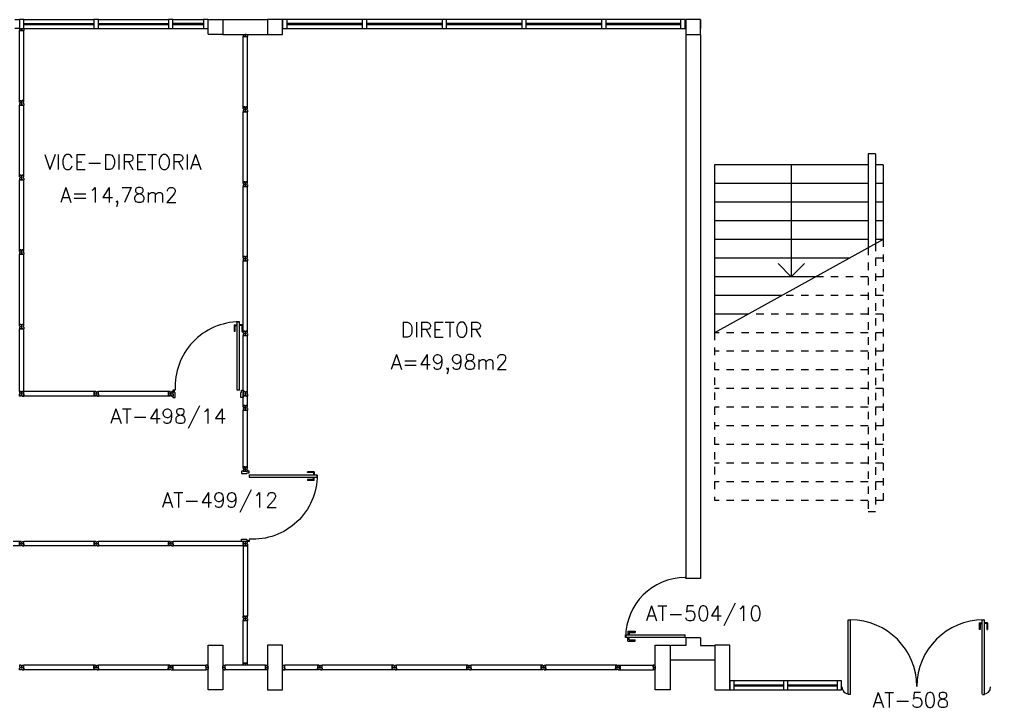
# Model space of a CAD drawing. Extents: x 34 to 586, y 527 to 658.
# Drawn here: x 64.05 to 77.07, y 550.42 to 559.64 of the extents above; entities that cross this region are included whole.
import ezdxf

# ---------------------------------------------------------------- set-up
doc = ezdxf.new("R2010")
doc.units = 0
doc.header["$LTSCALE"] = 0.02
doc.header["$MEASUREMENT"] = 0
doc.linetypes.add('HIDDEN2', pattern=[0.1875, 0.125, -0.0625])
doc.layers.get('0').update_dxf_attribs({"linetype": 'CONTINUOUS'})
for name, color, linetype in [('ALV', 2, 'CONTINUOUS'), ('AREA', 2, 'CONTINUOUS'), ('DIV', 2, 'CONTINUOUS'), ('ESC', 1, 'CONTINUOUS'), ('ESQ', 2, 'CONTINUOUS'), ('ESTR', 3, 'CONTINUOUS'), ('TEXTO', 2, 'CONTINUOUS'), ('TEXTO-ENDEREÇO', 2, 'CONTINUOUS')]:
    doc.layers.add(name, color=color, linetype=linetype)
doc.styles.add('UNB-100', font='simplex.shx', dxfattribs={"height": 0.2})
doc.styles.add('UNB-100-1', font='simplex.shx', dxfattribs={"height": 0.2})

# ---------------------------------------------------------------- blocks, each defined once
blk = doc.blocks.new('DIVMT-TTN')
for p, q in [((-0.03, 0.03), (-0.03, 0.006)), ((-0.008, 0.03), (-0.03, 0.03)), ((-0.0185, 0.006), (-0.03, 0.006)), ((-0.0185, -0.006), (-0.0185, 0.006)), ((-0.008, 0.03), (-0.008, 0.02)), ((-0.008, 0.02), (0.008, 0.02)), ((-0.0051, 0), (0.0051, 0)), ((0.0051, 0), (-0.0051, 0)), ((-0.0051, 0), (0.0051, 0)), ((0, -0.0051), (0, 0.0051)), ((0, 0.0051), (0, -0.0051)), ((0.008, 0.03), (0.008, 0.02)), ((0.008, 0.03), (0.03, 0.03)), ((0.0205, 0.006), (0.03, 0.006)), ((0.0205, -0.006), (0.0205, 0.006)), ((0.0205, 0.006), (0.0205, -0.006)), ((0.0205, 0.006), (0.03, 0.006)), ((0.97, 0.03), (0.03, 0.03)), ((0.03, 0.006), (0.03, 0.03)), ((0.03, -0.03), (0.03, 0.03)), ((0.03, -0.005), (0.03, 0.005)), ((0.97, -0.03), (0.97, 0.03)), ((0.97, 0.03), (0.97, 0.009)), ((0.97, 0.009), (0.97, 0.027)), ((0.9795, 0.006), (0.97, 0.006)), ((0.97, -0.005), (0.97, 0.005)), ((0.9795, 0.006), (0.9795, -0.006)), ((1.0051, 0), (0.9949, 0)), ((1, 0.0051), (1, -0.0051)), ((-0.0185, -0.006), (-0.03, -0.006)), ((-0.03, -0.03), (-0.03, -0.006)), ((-0.008, -0.03), (-0.03, -0.03)), ((-0.008, -0.03), (-0.008, -0.02)), ((-0.008, -0.02), (0.008, -0.02)), ((0.008, -0.03), (0.008, -0.02)), ((0.008, -0.03), (0.03, -0.03)), ((0.0205, -0.006), (0.03, -0.006)), ((0.0205, -0.006), (0.03, -0.006)), ((0.03, -0.006), (0.03, -0.03)), ((0.97, -0.03), (0.03, -0.03)), ((0.9795, -0.006), (0.97, -0.006)), ((0.97, -0.009), (0.97, -0.027))]:
    blk.add_line(p, q)
blk = doc.blocks.new('ESQCIR1-TTN')
for p, q in [((0, 0), (0, -0.12)), ((0.06, 0), (0, 0)), ((0.06, -0.12), (0.06, 0)), ((1.07, 0), (0.061, 0)), ((1.13, 0), (1.07, 0)), ((1.07, 0), (1.07, -0.12)), ((1.13, -0.12), (1.13, 0)), ((2.14, 0), (1.131, 0)), ((2.2, 0), (2.14, 0)), ((2.14, 0), (2.14, -0.12)), ((2.2, -0.12), (2.2, 0)), ((3.21, 0), (2.201, 0)), ((3.27, 0), (3.21, 0)), ((3.21, 0), (3.21, -0.12)), ((3.27, -0.12), (3.27, 0)), ((4.28, 0), (3.271, 0)), ((4.34, 0), (4.28, 0)), ((4.28, 0), (4.28, -0.12)), ((4.34, -0.12), (4.34, 0)), ((5.34, 0), (4.341, 0)), ((5.4, 0), (5.34, 0)), ((5.34, 0), (5.34, -0.12)), ((5.4, -0.12), (5.4, 0)), ((0, -0.12), (0.06, -0.12)), ((0.06, -0.066), (1.07, -0.066)), ((0.06, -0.12), (1.07, -0.12)), ((1.07, -0.054), (0.061, -0.054)), ((1.07, -0.12), (1.13, -0.12)), ((1.13, -0.066), (2.14, -0.066)), ((1.13, -0.12), (2.14, -0.12)), ((2.14, -0.054), (1.131, -0.054)), ((2.14, -0.12), (2.2, -0.12)), ((2.2, -0.066), (3.21, -0.066)), ((2.2, -0.12), (3.21, -0.12)), ((3.21, -0.054), (2.201, -0.054)), ((3.21, -0.12), (3.27, -0.12)), ((3.27, -0.066), (4.28, -0.066)), ((3.27, -0.12), (4.28, -0.12)), ((4.28, -0.054), (3.271, -0.054)), ((4.28, -0.12), (4.34, -0.12)), ((4.34, -0.066), (5.34, -0.066)), ((4.34, -0.12), (5.34, -0.12)), ((5.34, -0.054), (4.341, -0.054)), ((5.34, -0.12), (5.4, -0.12))]:
    blk.add_line(p, q)
blk = doc.blocks.new('PILINT-TTN')
for points in [[(0, -0.197), (0, 0), (0.2, 0), (0.2, -0.2), (0, -0.2)], [(1, 0), (0.8, 0), (0.8, -0.2), (1, -0.2), (1, 0), (1, -0.12)]]:
    blk.add_lwpolyline(points)
for points in [[(0.2, -8.39), (0.2, -8.99), (0, -8.99), (0, -8.39)], [(0.8, -8.39), (0.8, -8.99), (1, -8.99), (1, -8.39)]]:
    blk.add_lwpolyline(points, close=True)
blk = doc.blocks.new('MTT-TTN')
for p, q in [((-0.008, 0.03), (-0.03, 0.03)), ((-0.03, 0.03), (-0.03, 0.006)), ((-0.0185, 0.006), (-0.03, 0.006)), ((-0.0185, -0.006), (-0.0185, 0.006)), ((-0.008, 0.03), (-0.008, 0.02)), ((-0.008, 0.02), (0.008, 0.02)), ((-0.0051, 0), (0.0051, 0)), ((0, -0.0051), (0, 0.0051)), ((0.008, 0.03), (0.03, 0.03)), ((0.008, 0.03), (0.008, 0.02)), ((0.0205, -0.006), (0.0205, 0.006)), ((0.0205, 0.006), (0.03, 0.006)), ((0.03, 0.006), (0.03, 0.03)), ((-0.03, -0.03), (-0.03, -0.006)), ((-0.0185, -0.006), (-0.03, -0.006)), ((-0.008, -0.03), (-0.03, -0.03)), ((-0.008, -0.02), (0.008, -0.02)), ((-0.008, -0.03), (-0.008, -0.02)), ((0.008, -0.03), (0.008, -0.02)), ((0.008, -0.03), (0.03, -0.03)), ((0.0205, -0.006), (0.03, -0.006)), ((0.03, -0.006), (0.03, -0.03))]:
    blk.add_line(p, q)
blk = doc.blocks.new('MTINI-TTN')
for p, q in [((-0.03, 0.008), (-0.03, 0.03)), ((0.03, 0.03), (-0.03, 0.03)), ((-0.03, 0.008), (-0.02, 0.008)), ((-0.009, 0.03), (-0.027, 0.03)), ((-0.02, 0.008), (-0.02, 0)), ((-0.001, 0), (-0.02, 0)), ((-0.006, 0.02), (-0.006, 0.03)), ((-0.006, 0.023), (-0.006, 0.027)), ((-0.006, 0.02), (0.006, 0.02)), ((0.005, 0.03), (-0.005, 0.03)), ((0.005, 0), (-0.005, 0)), ((0.004, 0.02), (-0.004, 0.02)), ((0.02, 0), (-0.001, 0)), ((0, -0.005), (0, 0.005)), ((0.006, 0.02), (0.006, 0.03)), ((0.006, 0.023), (0.006, 0.027)), ((0.009, 0.03), (0.027, 0.03)), ((0.03, 0.008), (0.02, 0.008)), ((0.02, 0), (0.02, 0.008)), ((0.03, 0.008), (0.03, 0.03))]:
    blk.add_line(p, q)
blk = doc.blocks.new('PDV2D-TTN')
at = {"layer": 'DIV'}
for p, q in [((0.03, 0.05), (0.06, 0.05)), ((0.03, 0.035), (0.03, 0.05)), ((0.03, -0.035), (0.03, 0.035)), ((0.06, 0.05), (0.06, -0.02)), ((0.941, 0.05), (0.941, -0.02)), ((0.971, 0.05), (0.941, 0.05)), ((0.971, 0.035), (0.971, 0.05)), ((0.971, -0.035), (0.971, 0.035)), ((0.03, -0.05), (0.03, -0.035)), ((0.05, -0.05), (0.03, -0.05)), ((0.05, -0.02), (0.06, -0.02)), ((0.05, -0.02), (0.05, -0.05)), ((0.079, -0.05), (0.109, -0.05)), ((0.079, -0.05), (0.079, -0.965)), ((0.109, -0.05), (0.109, -0.965)), ((0.951, -0.02), (0.941, -0.02)), ((0.951, -0.02), (0.951, -0.05)), ((0.951, -0.05), (0.971, -0.05)), ((0.971, -0.05), (0.971, -0.035)), ((0.109, -0.965), (0.079, -0.965))]:
    blk.add_line(p, q, dxfattribs=at)
at = {"layer": 'DIV', "color": 1}
for p, q in [((0.036, -0.925), (0.036, -0.835)), ((0.046, -0.835), (0.036, -0.835)), ((0.046, -0.915), (0.046, -0.835)), ((0.141, -0.915), (0.141, -0.835)), ((0.141, -0.835), (0.151, -0.835)), ((0.151, -0.925), (0.151, -0.835)), ((0.036, -0.915), (0.079, -0.915)), ((0.036, -0.925), (0.079, -0.925)), ((0.141, -0.915), (0.109, -0.915)), ((0.151, -0.925), (0.109, -0.925))]:
    blk.add_line(p, q, dxfattribs=at)
blk.add_arc((0.076, -0.1), 0.865, 270.2128, 3.3212, dxfattribs=at)
blk = doc.blocks.new('DIVINI-TTN')
for p, q in [((-0.005, 0), (0.005, 0)), ((0.008, 0.02), (0, 0.02)), ((0, 0.001), (0, 0.02)), ((0, -0.005), (0, 0.005)), ((0, -0.02), (0, 0.001)), ((0.008, 0.03), (0.03, 0.03)), ((0.008, 0.03), (0.008, 0.02)), ((0.02, 0.006), (0.03, 0.006)), ((0.02, 0.006), (0.02, -0.006)), ((0.02, -0.004), (0.02, 0.004)), ((0.023, 0.006), (0.027, 0.006)), ((0.97, 0.03), (0.03, 0.03)), ((0.03, -0.03), (0.03, 0.03)), ((0.03, 0.009), (0.03, 0.027)), ((0.03, -0.005), (0.03, 0.005)), ((0.97, 0.03), (0.97, 0.009)), ((0.97, -0.03), (0.97, 0.03)), ((0.97, 0.009), (0.97, 0.027)), ((0.98, 0.006), (0.97, 0.006)), ((0.97, -0.005), (0.97, 0.005)), ((0.98, 0.006), (0.98, -0.006)), ((0.99, 0), (1.008, 0)), ((0.999, 0.006), (0.999, -0.006)), ((0, -0.02), (0.008, -0.02)), ((0.008, -0.03), (0.008, -0.02)), ((0.008, -0.03), (0.03, -0.03)), ((0.02, -0.006), (0.03, -0.006)), ((0.023, -0.006), (0.027, -0.006)), ((0.03, -0.009), (0.03, -0.027)), ((0.97, -0.03), (0.03, -0.03)), ((0.98, -0.006), (0.97, -0.006)), ((0.97, -0.009), (0.97, -0.027))]:
    blk.add_line(p, q)
blk = doc.blocks.new('PTDP-TTN')
for p, q in [((0.084, 0.9), (0.115, 0.9)), ((0.084, -0.1), (0.084, 0.9)), ((0.114, -0.1), (0.114, 0.9)), ((1.884, 0.9), (1.914, 0.9)), ((1.884, -0.1), (1.884, 0.9)), ((1.914, -0.1), (1.914, 0.9)), ((0.084, -0.1), (0.115, -0.1)), ((1.885, -0.101), (1.915, -0.101))]:
    blk.add_line(p, q)
for centre, radius, start, end in [((0.114, 0.006), 0.892, 0, 90), ((1.899, 0.006), 0.892, 90, 180), ((0.098, 0), 0.098, 180, 270), ((1.896, -0.001), 0.0991, 271.7192, 0)]:
    blk.add_arc(centre, radius, start, end)
blk = doc.blocks.new('ESCA-TTN')
at = {"color": 1}
for p, q in [((-0.2, 0.15), (-0.2, -1.111)), ((-0.1, 0.15), (-0.2, 0.15)), ((-0.1, 0.15), (-0.1, -1.055)), ((-0.2, 0), (-2.26, 0)), ((0, 0), (-0.1, 0)), ((0, 0), (0, -1)), ((-0.2, -0.25), (-2.26, -0.25)), ((0, -0.25), (-0.1, -0.25)), ((-0.2, -0.5), (-2.26, -0.5)), ((0, -0.5), (-0.1, -0.5)), ((-0.2, -0.75), (-2.26, -0.75)), ((0, -0.75), (-0.1, -0.75)), ((-0.2, -1), (-2.26, -1)), ((0, -1), (-0.1, -1)), ((-0.452, -1.25), (-2.26, -1.25)), ((-0.904, -1.5), (-2.26, -1.5)), ((-1.356, -1.75), (-2.26, -1.75)), ((-1.808, -2), (-2.26, -2))]:
    blk.add_line(p, q, dxfattribs=at)
at = {"color": 1, "linetype": 'Continuous'}
for p in [(-2.26, 0), (0, -1)]:
    blk.add_line(p, (-2.26, -2.25), dxfattribs=at)
at = {"color": 1, "linetype": 'HIDDEN2'}
for p, q in [((0, -1), (0, -4.5)), ((-0.2, -1.111), (-0.2, -4.65)), ((-0.1, -1.055), (-0.1, -4.65)), ((0, -1.25), (-0.1, -1.25)), ((-0.2, -1.5), (-0.904, -1.5)), ((0, -1.5), (-0.1, -1.5)), ((-0.2, -1.75), (-1.356, -1.75)), ((0, -1.75), (-0.1, -1.75)), ((-0.2, -2), (-1.808, -2)), ((0, -2), (-0.1, -2)), ((-2.26, -2.25), (-2.26, -4.5)), ((-0.2, -2.25), (-2.26, -2.25)), ((0, -2.25), (-0.1, -2.25)), ((-0.2, -2.5), (-2.26, -2.5)), ((0, -2.5), (-0.1, -2.5)), ((-0.2, -2.75), (-2.26, -2.75)), ((0, -2.75), (-0.1, -2.75)), ((-0.2, -3), (-2.26, -3)), ((0, -3), (-0.1, -3)), ((-0.2, -3.25), (-2.26, -3.25)), ((0, -3.25), (-0.1, -3.25)), ((-0.2, -3.5), (-2.26, -3.5)), ((0, -3.5), (-0.1, -3.5)), ((-0.2, -3.75), (-2.26, -3.75)), ((0, -3.75), (-0.1, -3.75)), ((-0.2, -4), (-2.26, -4)), ((0, -4), (-0.1, -4)), ((-0.2, -4.25), (-2.26, -4.25)), ((0, -4.25), (-0.1, -4.25)), ((-0.2, -4.5), (-2.26, -4.5)), ((0, -4.5), (-0.1, -4.5)), ((-0.1, -4.65), (-0.2, -4.65))]:
    blk.add_line(p, q, dxfattribs=at)

msp = doc.modelspace()

# ---------------------------------------------------------------- linework, layer by layer
at = {"layer": 'ALV'}
for p, q in [((66.776, 559.643), (67.378, 559.643)), ((66.776, 559.443), (67.378, 559.443)), ((72.984, 559.443), (72.984, 552.148)), ((73.184, 559.443), (73.184, 552.148)), ((73.183, 551.353), (72.983, 551.353)), ((72.984, 551.353), (72.984, 551.251)), ((73.184, 551.353), (73.184, 551.251)), ((72.984, 551.251), (72.788, 551.251)), ((73.184, 551.251), (73.386, 551.251)), ((73.384, 551.051), (72.788, 551.051))]:
    msp.add_line(p, q, dxfattribs=at)
at = {"layer": 'DIV'}
for p, q in [((64.046, 555.532), (64.046, 555.554)), ((64.046, 555.554), (64.07, 555.554)), ((64.046, 555.532), (64.056, 555.532)), ((64.046, 555.516), (64.056, 555.516)), ((64.046, 555.516), (64.046, 555.494)), ((64.056, 555.532), (64.056, 555.516)), ((64.07, 555.543), (64.07, 555.554)), ((64.07, 555.543), (64.082, 555.543)), ((64.071, 555.524), (64.081, 555.524)), ((64.081, 555.524), (64.071, 555.524)), ((64.076, 555.529), (64.076, 555.519)), ((64.076, 555.519), (64.076, 555.529)), ((64.076, 555.529), (64.076, 555.519)), ((64.082, 555.543), (64.082, 555.554)), ((64.106, 555.554), (64.082, 555.554)), ((64.106, 555.532), (64.096, 555.532)), ((64.096, 555.532), (64.096, 555.516)), ((64.106, 555.516), (64.096, 555.516)), ((64.106, 555.532), (64.106, 555.554)), ((64.106, 555.516), (64.106, 555.494)), ((64.046, 554.653), (64.046, 555.494)), ((64.07, 555.494), (64.046, 555.494)), ((64.046, 555.494), (64.106, 555.494)), ((64.07, 555.504), (64.082, 555.504)), ((64.07, 555.504), (64.07, 555.494)), ((64.082, 555.504), (64.07, 555.504)), ((64.07, 555.504), (64.07, 555.494)), ((64.071, 555.494), (64.081, 555.494)), ((64.082, 555.504), (64.082, 555.494)), ((64.082, 555.504), (64.082, 555.494)), ((64.082, 555.494), (64.106, 555.494)), ((64.106, 554.653), (64.106, 555.494)), ((64.046, 554.653), (64.106, 554.653)), ((64.067, 554.653), (64.049, 554.653)), ((64.07, 554.644), (64.07, 554.653)), ((64.082, 554.644), (64.07, 554.644)), ((64.071, 554.653), (64.081, 554.653)), ((64.081, 554.623), (64.071, 554.623)), ((64.076, 554.618), (64.076, 554.628)), ((64.082, 554.644), (64.082, 554.653)), ((64.085, 554.653), (64.103, 554.653)), ((64.106, 554.653), (64.085, 554.653)), ((66.047, 554.653), (66.047, 554.629)), ((66.069, 554.653), (66.047, 554.653)), ((66.059, 554.629), (66.047, 554.629)), ((66.059, 554.617), (66.047, 554.617)), ((66.047, 554.593), (66.047, 554.617)), ((66.059, 554.617), (66.059, 554.629)), ((66.069, 554.653), (66.069, 554.643)), ((66.069, 554.643), (66.085, 554.643)), ((66.069, 554.593), (66.069, 554.603)), ((66.069, 554.603), (66.085, 554.603)), ((66.072, 554.623), (66.082, 554.623)), ((66.082, 554.623), (66.072, 554.623)), ((66.072, 554.623), (66.082, 554.623)), ((66.077, 554.618), (66.077, 554.628)), ((66.077, 554.628), (66.077, 554.618)), ((66.085, 554.653), (66.085, 554.643)), ((66.085, 554.653), (66.107, 554.653)), ((66.085, 554.593), (66.085, 554.603)), ((66.098, 554.629), (66.107, 554.629)), ((66.098, 554.617), (66.098, 554.629)), ((66.098, 554.629), (66.098, 554.617)), ((66.098, 554.629), (66.107, 554.629)), ((66.098, 554.617), (66.107, 554.617)), ((66.098, 554.617), (66.107, 554.617)), ((66.107, 554.629), (66.107, 554.653)), ((66.107, 554.593), (66.107, 554.653)), ((66.107, 554.618), (66.107, 554.628)), ((66.107, 554.617), (66.107, 554.593)), ((66.069, 554.593), (66.047, 554.593)), ((66.085, 554.593), (66.107, 554.593)), ((67.047, 554.443), (67.047, 554.465)), ((67.047, 554.465), (67.071, 554.465)), ((67.047, 554.443), (67.057, 554.443)), ((67.047, 554.427), (67.057, 554.427)), ((67.047, 554.427), (67.047, 554.405)), ((67.047, 553.644), (67.047, 554.405)), ((67.071, 554.405), (67.047, 554.405)), ((67.047, 554.405), (67.107, 554.405)), ((67.057, 554.443), (67.057, 554.427)), ((67.071, 554.454), (67.071, 554.465)), ((67.071, 554.454), (67.083, 554.454)), ((67.071, 554.415), (67.083, 554.415)), ((67.071, 554.415), (67.071, 554.405)), ((67.083, 554.415), (67.071, 554.415)), ((67.071, 554.415), (67.071, 554.405)), ((67.072, 554.435), (67.082, 554.435)), ((67.082, 554.435), (67.072, 554.435)), ((67.072, 554.405), (67.082, 554.405)), ((67.077, 554.44), (67.077, 554.43)), ((67.077, 554.43), (67.077, 554.44)), ((67.077, 554.44), (67.077, 554.43)), ((67.083, 554.454), (67.083, 554.465)), ((67.107, 554.465), (67.083, 554.465)), ((67.083, 554.415), (67.083, 554.405)), ((67.083, 554.415), (67.083, 554.405)), ((67.083, 554.405), (67.107, 554.405)), ((67.107, 554.443), (67.097, 554.443)), ((67.097, 554.443), (67.097, 554.427)), ((67.107, 554.427), (67.097, 554.427)), ((67.107, 554.443), (67.107, 554.465)), ((67.107, 554.427), (67.107, 554.405)), ((67.107, 553.644), (67.107, 554.405)), ((67.047, 553.622), (67.047, 553.644)), ((67.047, 553.644), (67.071, 553.644)), ((67.047, 553.644), (67.107, 553.644)), ((67.047, 553.622), (67.057, 553.622)), ((67.047, 553.606), (67.057, 553.606)), ((67.047, 553.606), (67.047, 553.584)), ((67.071, 553.584), (67.047, 553.584)), ((67.047, 553.584), (67.107, 553.584)), ((67.068, 553.644), (67.05, 553.644)), ((67.057, 553.622), (67.057, 553.606)), ((67.071, 553.633), (67.071, 553.644)), ((67.071, 553.635), (67.071, 553.644)), ((67.083, 553.635), (67.071, 553.635)), ((67.071, 553.633), (67.083, 553.633)), ((67.071, 553.594), (67.083, 553.594)), ((67.071, 553.594), (67.071, 553.584)), ((67.083, 553.594), (67.071, 553.594)), ((67.071, 553.594), (67.071, 553.584)), ((67.072, 553.644), (67.082, 553.644)), ((67.072, 553.614), (67.082, 553.614)), ((67.082, 553.614), (67.072, 553.614)), ((67.082, 553.614), (67.072, 553.614)), ((67.072, 553.584), (67.082, 553.584)), ((67.077, 553.619), (67.077, 553.609)), ((67.077, 553.609), (67.077, 553.619)), ((67.077, 553.619), (67.077, 553.609)), ((67.077, 553.609), (67.077, 553.619)), ((67.083, 553.633), (67.083, 553.644)), ((67.107, 553.644), (67.083, 553.644)), ((67.083, 553.635), (67.083, 553.644)), ((67.083, 553.594), (67.083, 553.584)), ((67.083, 553.594), (67.083, 553.584)), ((67.083, 553.584), (67.107, 553.584)), ((67.086, 553.644), (67.104, 553.644)), ((67.107, 553.644), (67.086, 553.644)), ((67.107, 553.622), (67.097, 553.622)), ((67.097, 553.622), (67.097, 553.606)), ((67.107, 553.606), (67.097, 553.606)), ((67.107, 553.622), (67.107, 553.644)), ((67.107, 553.606), (67.107, 553.584)), ((67.047, 551.621), (67.047, 551.643)), ((67.047, 551.643), (67.071, 551.643)), ((67.047, 551.621), (67.057, 551.621)), ((67.057, 551.621), (67.057, 551.605)), ((67.071, 551.632), (67.071, 551.643)), ((67.071, 551.632), (67.083, 551.632)), ((67.072, 551.613), (67.082, 551.613)), ((67.082, 551.613), (67.072, 551.613)), ((67.077, 551.618), (67.077, 551.608)), ((67.077, 551.608), (67.077, 551.618)), ((67.077, 551.618), (67.077, 551.608)), ((67.083, 551.632), (67.083, 551.643)), ((67.107, 551.643), (67.083, 551.643)), ((67.107, 551.621), (67.097, 551.621)), ((67.097, 551.621), (67.097, 551.605)), ((67.107, 551.621), (67.107, 551.643)), ((67.047, 551.605), (67.057, 551.605)), ((67.047, 551.605), (67.047, 551.583)), ((67.047, 551.014), (67.047, 551.583)), ((67.071, 551.583), (67.047, 551.583)), ((67.047, 551.583), (67.107, 551.583)), ((67.071, 551.593), (67.083, 551.593)), ((67.071, 551.593), (67.071, 551.583)), ((67.083, 551.593), (67.071, 551.593)), ((67.071, 551.593), (67.071, 551.583)), ((67.072, 551.583), (67.082, 551.583)), ((67.083, 551.593), (67.083, 551.583)), ((67.083, 551.593), (67.083, 551.583)), ((67.083, 551.583), (67.107, 551.583)), ((67.107, 551.605), (67.097, 551.605)), ((67.107, 551.605), (67.107, 551.583)), ((67.107, 551.014), (67.107, 551.583)), ((66.076, 550.947), (66.076, 550.959)), ((66.095, 550.947), (66.095, 550.959)), ((66.095, 550.959), (66.105, 550.959)), ((66.105, 550.983), (66.105, 550.923)), ((66.105, 550.983), (66.546, 550.983)), ((66.105, 550.962), (66.105, 550.98)), ((66.105, 550.958), (66.105, 550.948)), ((66.546, 550.983), (66.546, 550.923)), ((66.568, 550.983), (66.546, 550.983)), ((66.546, 550.962), (66.546, 550.98)), ((66.556, 550.959), (66.546, 550.959)), ((66.546, 550.958), (66.546, 550.948)), ((66.554, 550.959), (66.549, 550.959)), ((66.556, 550.947), (66.556, 550.959)), ((66.556, 550.957), (66.556, 550.949)), ((66.568, 550.983), (66.568, 550.973)), ((66.576, 550.973), (66.568, 550.973)), ((66.576, 550.973), (66.576, 550.952)), ((66.576, 550.958), (66.576, 550.948)), ((66.784, 550.973), (66.776, 550.973)), ((66.776, 550.954), (66.776, 550.973)), ((66.776, 550.948), (66.776, 550.958)), ((66.784, 550.983), (66.806, 550.983)), ((66.784, 550.983), (66.784, 550.973)), ((66.797, 550.959), (66.806, 550.959)), ((66.797, 550.959), (66.797, 550.947)), ((66.797, 550.949), (66.797, 550.957)), ((66.799, 550.959), (66.803, 550.959)), ((67.348, 550.983), (66.806, 550.983)), ((66.806, 550.923), (66.806, 550.983)), ((66.806, 550.962), (66.806, 550.98)), ((66.806, 550.948), (66.806, 550.958)), ((67.047, 551.014), (67.107, 551.014)), ((67.068, 551.014), (67.05, 551.014)), ((67.071, 551.004), (67.071, 551.014)), ((67.083, 551.004), (67.071, 551.004)), ((67.072, 551.014), (67.082, 551.014)), ((67.082, 550.984), (67.072, 550.984)), ((67.077, 550.979), (67.077, 550.989)), ((67.083, 551.004), (67.083, 551.014)), ((67.086, 551.014), (67.104, 551.014)), ((67.107, 551.014), (67.086, 551.014)), ((67.348, 550.983), (67.348, 550.962)), ((67.348, 550.923), (67.348, 550.983)), ((67.348, 550.962), (67.348, 550.98)), ((67.358, 550.959), (67.348, 550.959)), ((67.348, 550.948), (67.348, 550.958)), ((67.358, 550.959), (67.358, 550.947)), ((67.377, 550.959), (67.377, 550.947)), ((67.584, 550.973), (67.576, 550.973)), ((67.576, 550.954), (67.576, 550.973)), ((67.576, 550.948), (67.576, 550.958)), ((67.584, 550.983), (67.606, 550.983)), ((67.584, 550.983), (67.584, 550.973)), ((67.597, 550.959), (67.606, 550.959)), ((67.597, 550.959), (67.597, 550.947)), ((67.597, 550.949), (67.597, 550.957)), ((67.599, 550.959), (67.603, 550.959)), ((67.606, 550.923), (67.606, 550.983)), ((68.047, 550.983), (67.606, 550.983)), ((67.606, 550.962), (67.606, 550.98)), ((67.606, 550.948), (67.606, 550.958)), ((68.047, 550.923), (68.047, 550.983)), ((68.047, 550.983), (68.047, 550.962)), ((68.047, 550.962), (68.047, 550.98)), ((68.057, 550.959), (68.047, 550.959)), ((68.047, 550.948), (68.047, 550.958)), ((68.057, 550.959), (68.057, 550.947)), ((68.076, 550.959), (68.076, 550.947)), ((72.076, 550.947), (72.076, 550.959)), ((72.095, 550.947), (72.095, 550.959)), ((72.095, 550.959), (72.105, 550.959)), ((72.105, 550.983), (72.105, 550.923)), ((72.105, 550.983), (72.546, 550.983)), ((72.105, 550.962), (72.105, 550.98)), ((72.105, 550.958), (72.105, 550.948)), ((72.546, 550.983), (72.546, 550.923)), ((72.568, 550.983), (72.546, 550.983)), ((72.546, 550.962), (72.546, 550.98)), ((72.556, 550.959), (72.546, 550.959)), ((72.546, 550.958), (72.546, 550.948)), ((72.554, 550.959), (72.549, 550.959)), ((72.556, 550.947), (72.556, 550.959)), ((72.556, 550.957), (72.556, 550.949)), ((72.568, 550.983), (72.568, 550.973)), ((72.576, 550.973), (72.568, 550.973)), ((72.576, 550.973), (72.576, 550.952)), ((72.576, 550.958), (72.576, 550.948)), ((66.084, 550.953), (66.067, 550.953)), ((66.095, 550.947), (66.105, 550.947)), ((66.105, 550.944), (66.105, 550.926)), ((66.105, 550.923), (66.105, 550.944)), ((66.105, 550.923), (66.546, 550.923)), ((66.556, 550.947), (66.546, 550.947)), ((66.546, 550.944), (66.546, 550.926)), ((66.568, 550.923), (66.546, 550.923)), ((66.554, 550.947), (66.549, 550.947)), ((66.568, 550.933), (66.576, 550.933)), ((66.568, 550.923), (66.568, 550.933)), ((66.581, 550.953), (66.571, 550.953)), ((66.576, 550.952), (66.576, 550.933)), ((66.771, 550.953), (66.781, 550.953)), ((66.776, 550.933), (66.776, 550.954)), ((66.776, 550.933), (66.784, 550.933)), ((66.784, 550.923), (66.784, 550.933)), ((66.784, 550.923), (66.806, 550.923)), ((66.797, 550.947), (66.806, 550.947)), ((66.799, 550.947), (66.803, 550.947)), ((66.806, 550.944), (66.806, 550.926)), ((67.348, 550.923), (66.806, 550.923)), ((67.358, 550.947), (67.348, 550.947)), ((67.348, 550.944), (67.348, 550.926)), ((67.369, 550.953), (67.386, 550.953)), ((67.571, 550.953), (67.581, 550.953)), ((67.576, 550.933), (67.576, 550.954)), ((67.576, 550.933), (67.584, 550.933)), ((67.584, 550.923), (67.584, 550.933)), ((67.584, 550.923), (67.606, 550.923)), ((67.597, 550.947), (67.606, 550.947)), ((67.599, 550.947), (67.603, 550.947)), ((67.606, 550.944), (67.606, 550.926)), ((68.047, 550.923), (67.606, 550.923)), ((68.057, 550.947), (68.047, 550.947)), ((68.047, 550.944), (68.047, 550.926)), ((68.068, 550.953), (68.085, 550.953)), ((72.084, 550.953), (72.067, 550.953)), ((72.095, 550.947), (72.105, 550.947)), ((72.105, 550.944), (72.105, 550.926)), ((72.105, 550.923), (72.105, 550.944)), ((72.105, 550.923), (72.546, 550.923)), ((72.556, 550.947), (72.546, 550.947)), ((72.546, 550.944), (72.546, 550.926)), ((72.568, 550.923), (72.546, 550.923)), ((72.554, 550.947), (72.549, 550.947)), ((72.568, 550.933), (72.576, 550.933)), ((72.568, 550.923), (72.568, 550.933)), ((72.581, 550.953), (72.571, 550.953)), ((72.576, 550.952), (72.576, 550.933))]:
    msp.add_line(p, q, dxfattribs=at)
at = {"layer": 'ESC'}
for p, q in [((74.401, 557.693), (74.401, 556.193)), ((74.401, 556.193), (74.225, 556.37)), ((74.401, 556.193), (74.578, 556.37))]:
    msp.add_line(p, q, dxfattribs=at)
at = {"layer": 'ESQ'}
for p, q in [((63.986, 559.643), (64.046, 559.643)), ((64.046, 559.643), (64.046, 559.523)), ((64.106, 559.643), (64.046, 559.643)), ((64.046, 559.643), (64.046, 559.523)), ((64.106, 559.643), (65.048, 559.643)), ((64.106, 559.523), (64.106, 559.643)), ((64.106, 559.589), (65.048, 559.589)), ((64.106, 559.577), (65.048, 559.577)), ((65.106, 559.643), (65.046, 559.643)), ((65.046, 559.643), (65.046, 559.523)), ((65.106, 559.643), (66.048, 559.643)), ((65.106, 559.523), (65.106, 559.643)), ((65.106, 559.589), (66.048, 559.589)), ((65.106, 559.577), (66.048, 559.577)), ((66.106, 559.643), (66.046, 559.643)), ((66.046, 559.643), (66.046, 559.523)), ((66.106, 559.643), (66.517, 559.643)), ((66.106, 559.523), (66.106, 559.643)), ((66.106, 559.593), (66.517, 559.593)), ((66.106, 559.577), (66.517, 559.577)), ((66.517, 559.643), (66.517, 559.523)), ((66.577, 559.643), (66.517, 559.643)), ((66.577, 559.523), (66.577, 559.643)), ((64.046, 559.523), (63.986, 559.523)), ((64.046, 559.523), (64.106, 559.523)), ((64.106, 559.523), (65.048, 559.523)), ((65.046, 559.523), (65.106, 559.523)), ((65.106, 559.523), (66.048, 559.523)), ((66.046, 559.523), (66.106, 559.523)), ((66.106, 559.523), (66.517, 559.523)), ((66.517, 559.523), (66.577, 559.523)), ((73.183, 552.148), (72.983, 552.148)), ((76.923, 551.554), (76.963, 551.554)), ((76.923, 551.554), (76.923, 551.464)), ((76.933, 551.544), (76.963, 551.544)), ((76.933, 551.544), (76.933, 551.464)), ((77.033, 551.554), (76.993, 551.554)), ((77.023, 551.544), (76.993, 551.544)), ((77.023, 551.544), (77.023, 551.464)), ((77.033, 551.554), (77.033, 551.464)), ((72.178, 551.391), (72.978, 551.391)), ((72.178, 551.356), (72.178, 551.391)), ((72.978, 551.356), (72.178, 551.356)), ((72.21, 551.439), (72.308, 551.439)), ((72.21, 551.439), (72.21, 551.391)), ((72.21, 551.308), (72.21, 551.355)), ((72.225, 551.424), (72.308, 551.424)), ((72.225, 551.424), (72.225, 551.391)), ((72.225, 551.323), (72.225, 551.355)), ((72.308, 551.439), (72.308, 551.423)), ((72.978, 551.358), (72.978, 551.391)), ((76.933, 551.464), (76.923, 551.464)), ((77.023, 551.464), (77.033, 551.464)), ((72.21, 551.308), (72.308, 551.308)), ((72.225, 551.323), (72.308, 551.323)), ((72.308, 551.308), (72.308, 551.323)), ((73.576, 550.773), (73.576, 550.653)), ((73.636, 550.773), (73.576, 550.773)), ((73.636, 550.653), (73.636, 550.773)), ((73.636, 550.707), (74.296, 550.707)), ((74.296, 550.773), (73.637, 550.773)), ((74.296, 550.719), (73.637, 550.719)), ((74.356, 550.773), (74.296, 550.773)), ((74.296, 550.773), (74.296, 550.653)), ((74.356, 550.653), (74.356, 550.773)), ((74.356, 550.707), (75.016, 550.707)), ((75.016, 550.773), (74.357, 550.773)), ((75.016, 550.719), (74.357, 550.719)), ((75.076, 550.773), (75.016, 550.773)), ((75.016, 550.773), (75.016, 550.653)), ((75.076, 550.653), (75.076, 550.773)), ((73.576, 550.653), (73.636, 550.653)), ((73.636, 550.653), (74.296, 550.653)), ((74.296, 550.653), (74.356, 550.653)), ((74.356, 550.653), (75.016, 550.653)), ((75.016, 550.653), (75.076, 550.653))]:
    msp.add_line(p, q, dxfattribs=at)
msp.add_arc((72.978, 551.361), 0.799, 90, 180, dxfattribs=at)
at = {"layer": 'ESTR'}
msp.add_lwpolyline([(73.184, 559.643), (72.984, 559.643), (72.984, 559.443), (73.184, 559.443), (73.184, 559.643), (73.184, 559.523)], dxfattribs=at)
for points in [[(72.776, 551.253), (72.776, 550.653), (72.576, 550.653), (72.576, 551.253)], [(73.376, 551.253), (73.376, 550.653), (73.576, 550.653), (73.576, 551.253)]]:
    msp.add_lwpolyline(points, close=True, dxfattribs=at)

# ---------------------------------------------------------------- block references
at = {"rotation": 359.9999999999999}
msp.add_blockref('ESCA-TTN', (75.631, 557.693), dxfattribs=at)
at = {"layer": 'DIV'}
for name, p, rotation in [('DIVINI-TTN', (64.076, 559.523), 269.9999999999998), ('DIVINI-TTN', (67.077, 559.443), 269.9999999999998), ('DIVMT-TTN', (64.076, 558.524), 269.9999999999998), ('DIVMT-TTN', (67.077, 558.435), 269.9999999999998), ('DIVMT-TTN', (64.076, 557.524), 269.9999999999998), ('DIVMT-TTN', (67.077, 557.435), 269.9999999999998), ('DIVMT-TTN', (64.076, 556.524), 269.9999999999998), ('DIVMT-TTN', (67.077, 556.435), 269.9999999999998), ('PDV2D-TTN', (67.077, 554.623), 179.9999999999999), ('DIVMT-TTN', (67.077, 555.435), 269.9999999999998), ('DIVMT-TTN', (64.077, 554.623), 359.9999999999999), ('DIVMT-TTN', (65.077, 554.623), 359.9999999999999), ('MTT-TTN', (67.077, 554.623), 359.9999999999999), ('DIVMT-TTN', (63.077, 552.613), 359.9999999999999), ('DIVMT-TTN', (64.077, 552.613), 359.9999999999999), ('DIVMT-TTN', (65.077, 552.613), 359.9999999999999), ('DIVMT-TTN', (66.077, 552.613), 359.9999999999999), ('MTT-TTN', (67.077, 552.613), 359.9999999999999), ('DIVMT-TTN', (64.076, 550.953), 359.9999999999999), ('DIVMT-TTN', (65.076, 550.953), 359.9999999999999), ('MTT-TTN', (66.071, 550.953), 359.9999999999999), ('MTINI-TTN', (67.077, 550.984), 359.9999999999999), ('MTINI-TTN', (67.377, 550.951), 89.9999999999998), ('DIVMT-TTN', (68.076, 550.953), 359.9999999999999), ('DIVMT-TTN', (69.076, 550.953), 359.9999999999999), ('DIVMT-TTN', (70.076, 550.953), 359.9999999999999), ('DIVMT-TTN', (71.076, 550.953), 359.9999999999999), ('MTT-TTN', (72.071, 550.953), 359.9999999999999)]:
    msp.add_blockref(name, p, dxfattribs=dict(at, rotation=rotation))
at = {"layer": 'DIV', "xscale": -1}
for name, p, rotation in [('PDV2D-TTN', (67.077, 553.614), 89.99999999999977), ('DIVMT-TTN', (67.077, 551.613), 269.9999999999998)]:
    msp.add_blockref(name, p, dxfattribs=dict(at, rotation=rotation))
at = {"layer": 'ESQ', "rotation": 359.9999999999999}
for name, p in [('ESQCIR1-TTN', (67.576, 559.643)), ('PTDP-TTN', (75.079, 550.695))]:
    msp.add_blockref(name, p, dxfattribs=at)
at = {"layer": 'ESTR', "rotation": 359.9999999999999}
msp.add_blockref('PILINT-TTN', (66.576, 559.643), dxfattribs=at)

# ---------------------------------------------------------------- texts
at = {"layer": 'AREA', "style": 'UNB-100'}
for s, p in [('A=14,78m2', (64.592, 557.19)), ('A=49,98m2', (69.026, 554.951))]:
    msp.add_text(s, height=0.2, rotation=360, dxfattribs=at).set_placement(p)
at = {"layer": 'TEXTO', "style": 'UNB-100'}
for s, p in [('VICE-DIRETORIA', (64.378, 557.631)), ('DIRETOR', (69.158, 555.382))]:
    msp.add_text(s, height=0.2, rotation=360, dxfattribs=at).set_placement(p)
at = {"layer": 'TEXTO-ENDEREÇO', "style": 'UNB-100-1'}
for s, p in [('AT-498/14', (65.264, 554.224)), ('AT-499/12', (65.956, 553.099)), ('AT-504/10', (72.448, 551.58)), ('AT-508', (75.491, 550.417))]:
    msp.add_text(s, height=0.2, rotation=360, dxfattribs=at).set_placement(p)

doc.saveas('drawing.dxf')
